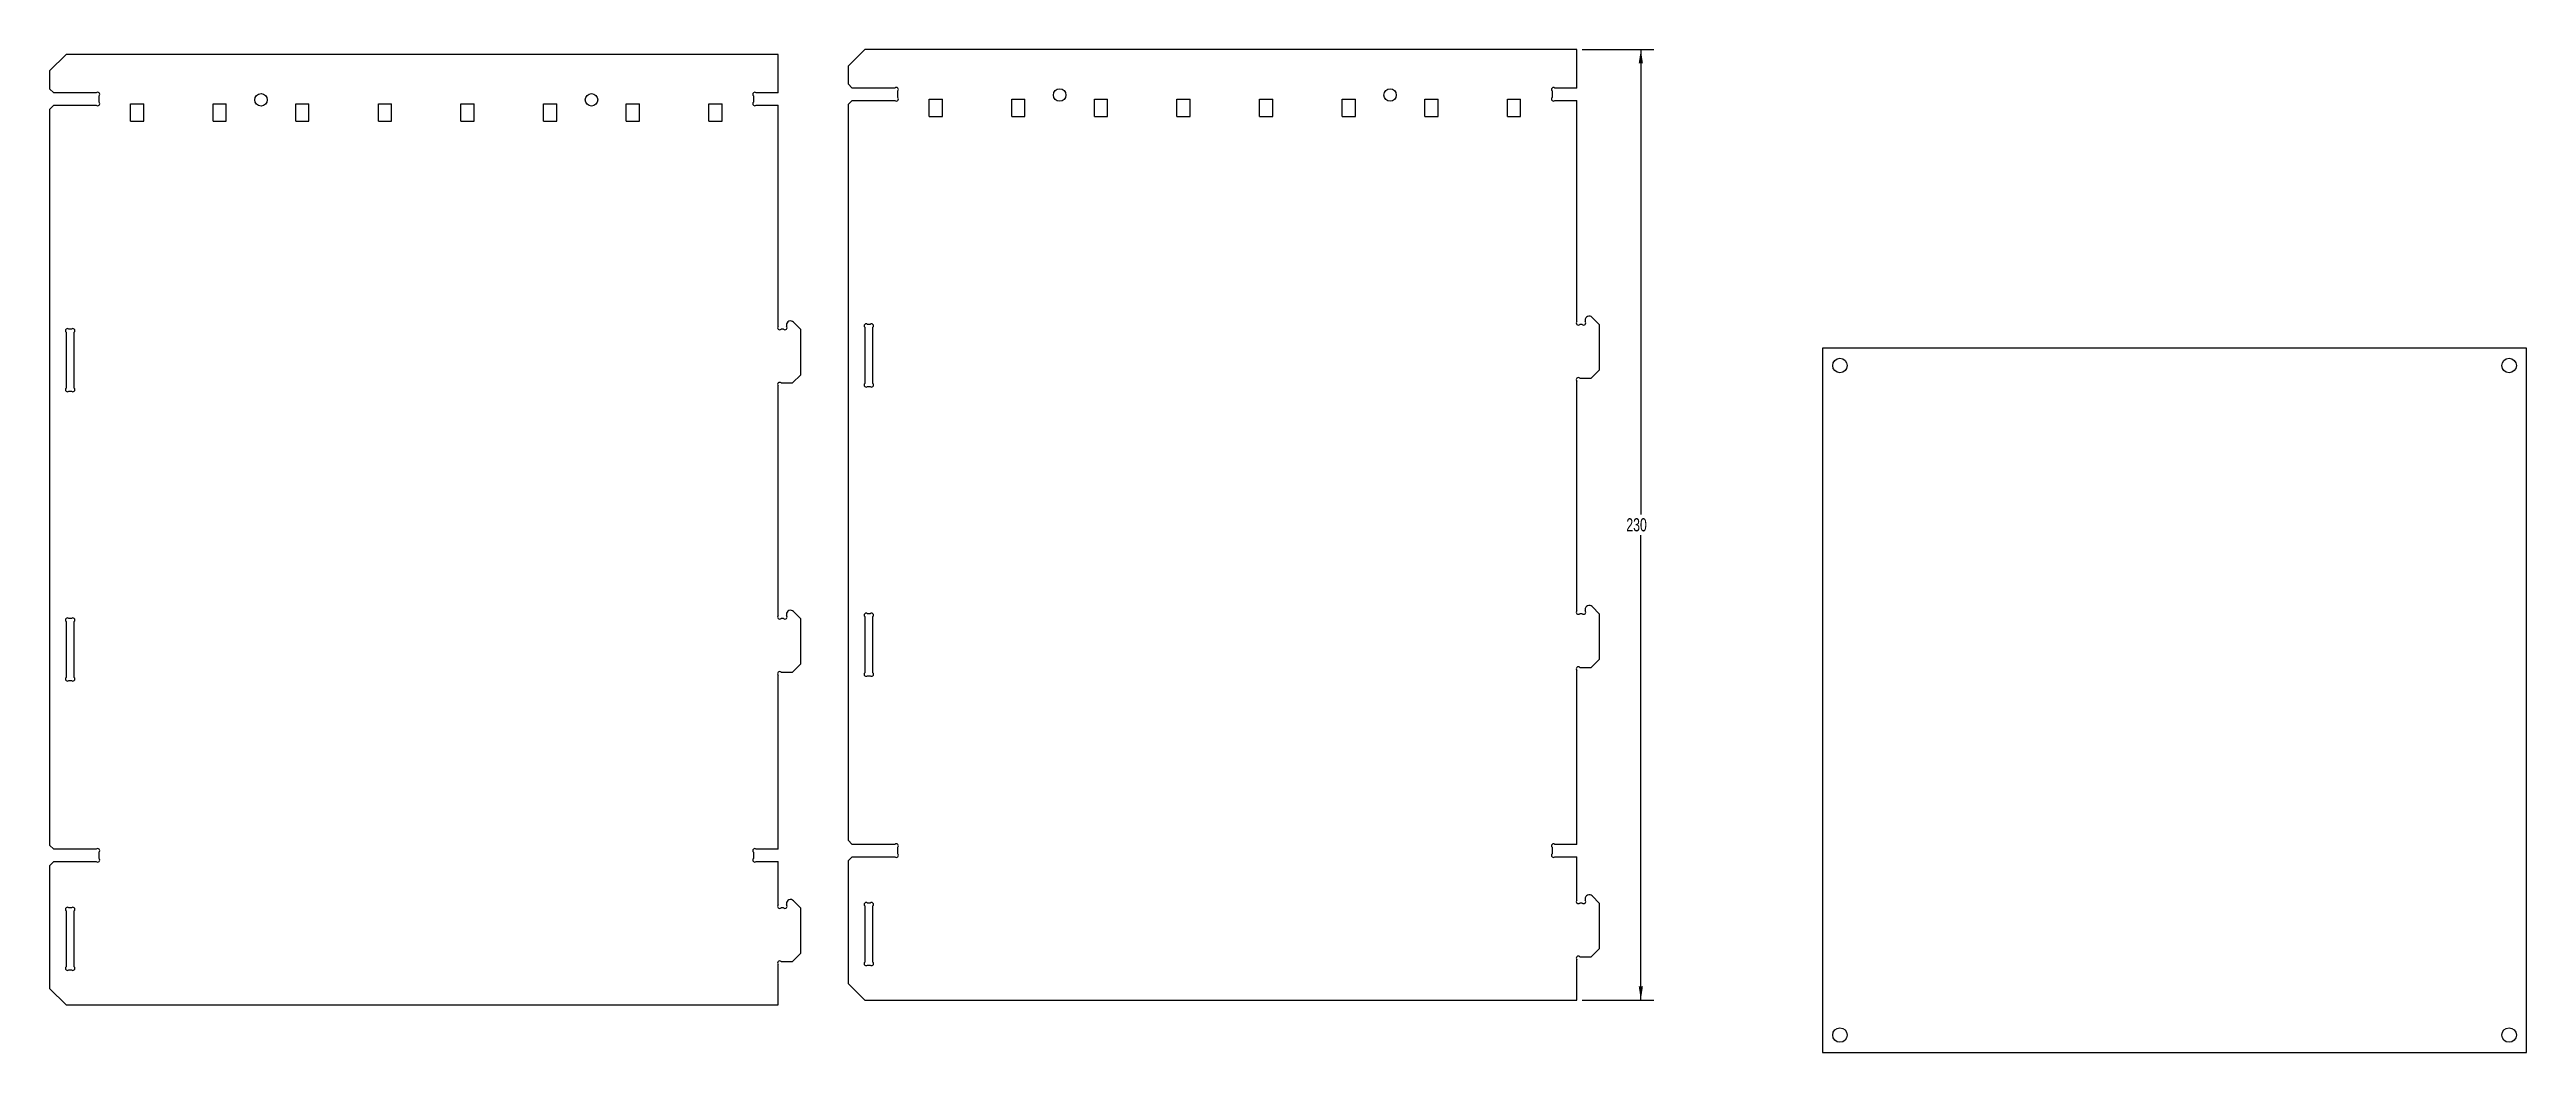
# Model space of a CAD drawing. Extents: x 32 to 632, y 296 to 539.
import ezdxf
from ezdxf.enums import TextEntityAlignment as Align

# ---------------------------------------------------------------- set-up
doc = ezdxf.new("R2010")
doc.units = 0
doc.layers.get('0').update_dxf_attribs({"linetype": 'CONTINUOUS'})
doc.dimstyles.new('SLDDIMSTYLE0', dxfattribs={"dimtxt": 3.175, "dimasz": 3.302, "dimexe": 0, "dimexo": 0.0625, "dimgap": 0.79375, "dimtad": 0, "dimtih": 1, "dimtoh": 1, "dimrnd": 1e-09, "dimzin": 12, "dimsah": 1, "dimcen": 0.09, "dimazin": 3, "dimtfac": 1, "dimtofl": 0, "dimtmove": 0, "dimatfit": 3})

# ---------------------------------------------------------------- blocks, each defined once
blk = doc.blocks.new('*D1')
at = {"color": 7, "linetype": 'CONTINUOUS'}
for p, q in [((403.44, 538.55), (420.85, 538.55)), ((417.67, 538.55), (417.67, 426.07)), ((417.67, 308.55), (417.67, 421.03)), ((403.44, 308.55), (420.85, 308.55))]:
    blk.add_line(p, q, dxfattribs=at)
for points in [[(417.67, 538.55), (417.17, 535.25), (418.18, 535.25)], [(417.67, 308.55), (418.18, 311.86), (417.17, 311.86)]]:
    blk.add_solid(points, dxfattribs=at)
at = {"color": 7, "linetype": 'CONTINUOUS', "width": 0.7}
blk.add_text('230', height=3.175, dxfattribs=at).set_placement((414.16, 421.03), align=Align.BOTTOM_LEFT)

msp = doc.modelspace()

# ---------------------------------------------------------------- linework, layer by layer
at = {"color": 7, "linetype": 'CONTINUOUS'}
for p, q in [((36.43, 537.391), (32.43, 533.391)), ((208.83, 537.391), (36.43, 537.391)), ((208.83, 528.091), (208.83, 537.391)), ((229.775, 538.554), (225.775, 534.554)), ((225.775, 534.554), (225.775, 530.254)), ((402.175, 538.554), (229.775, 538.554)), ((402.175, 529.254), (402.175, 538.554)), ((32.43, 533.391), (32.43, 529.091)), ((32.43, 529.091), (33.43, 528.091)), ((43.723, 528.091), (33.43, 528.091)), ((208.83, 528.091), (203.537, 528.091)), ((225.775, 530.254), (226.775, 529.254)), ((237.068, 529.254), (226.775, 529.254)), ((237.775, 526.961), (237.775, 528.546)), ((396.175, 528.546), (396.175, 526.961)), ((402.175, 529.254), (396.882, 529.254)), ((33.43, 525.091), (32.43, 524.091)), ((32.43, 524.091), (32.43, 346.091)), ((33.43, 525.091), (43.723, 525.091)), ((44.43, 525.798), (44.43, 527.384)), ((52.03, 525.391), (55.23, 525.391)), ((52.03, 521.191), (52.03, 525.391)), ((55.23, 521.191), (55.23, 525.391)), ((72.03, 525.391), (75.23, 525.391)), ((72.03, 521.191), (72.03, 525.391)), ((75.23, 521.191), (75.23, 525.391)), ((92.03, 525.391), (95.23, 525.391)), ((92.03, 521.191), (92.03, 525.391)), ((95.23, 521.191), (95.23, 525.391)), ((112.03, 525.391), (115.23, 525.391)), ((112.03, 521.191), (112.03, 525.391)), ((115.23, 521.191), (115.23, 525.391)), ((132.03, 525.391), (135.23, 525.391)), ((132.03, 521.191), (132.03, 525.391)), ((135.23, 521.191), (135.23, 525.391)), ((152.03, 525.391), (155.23, 525.391)), ((152.03, 521.191), (152.03, 525.391)), ((155.23, 521.191), (155.23, 525.391)), ((172.03, 525.391), (175.23, 525.391)), ((172.03, 521.191), (172.03, 525.391)), ((175.23, 521.191), (175.23, 525.391)), ((192.03, 525.391), (195.23, 525.391)), ((192.03, 521.191), (192.03, 525.391)), ((195.23, 521.191), (195.23, 525.391)), ((202.83, 527.384), (202.83, 525.798)), ((203.537, 525.091), (208.83, 525.091)), ((208.83, 471.598), (208.83, 525.091)), ((226.775, 526.254), (225.775, 525.254)), ((225.775, 525.254), (225.775, 347.254)), ((226.775, 526.254), (237.068, 526.254)), ((245.375, 526.554), (248.575, 526.554)), ((245.375, 522.354), (245.375, 526.554)), ((245.375, 522.354), (248.575, 522.354)), ((248.575, 522.354), (248.575, 526.554)), ((265.375, 526.554), (268.575, 526.554)), ((265.375, 522.354), (265.375, 526.554)), ((265.375, 522.354), (268.575, 522.354)), ((268.575, 522.354), (268.575, 526.554)), ((285.375, 526.554), (288.575, 526.554)), ((285.375, 522.354), (285.375, 526.554)), ((285.375, 522.354), (288.575, 522.354)), ((288.575, 522.354), (288.575, 526.554)), ((305.375, 526.554), (308.575, 526.554)), ((305.375, 522.354), (305.375, 526.554)), ((305.375, 522.354), (308.575, 522.354)), ((308.575, 522.354), (308.575, 526.554)), ((325.375, 526.554), (328.575, 526.554)), ((325.375, 522.354), (325.375, 526.554)), ((325.375, 522.354), (328.575, 522.354)), ((328.575, 522.354), (328.575, 526.554)), ((345.375, 526.554), (348.575, 526.554)), ((345.375, 522.354), (345.375, 526.554)), ((345.375, 522.354), (348.575, 522.354)), ((348.575, 522.354), (348.575, 526.554)), ((365.375, 526.554), (368.575, 526.554)), ((365.375, 522.354), (365.375, 526.554)), ((365.375, 522.354), (368.575, 522.354)), ((368.575, 522.354), (368.575, 526.554)), ((385.375, 526.554), (388.575, 526.554)), ((385.375, 522.354), (385.375, 526.554)), ((385.375, 522.354), (388.575, 522.354)), ((388.575, 522.354), (388.575, 526.554)), ((396.882, 526.254), (402.175, 526.254)), ((402.175, 472.761), (402.175, 526.254)), ((52.03, 521.191), (55.23, 521.191)), ((72.03, 521.191), (75.23, 521.191)), ((92.03, 521.191), (95.23, 521.191)), ((112.03, 521.191), (115.23, 521.191)), ((132.03, 521.191), (135.23, 521.191)), ((152.03, 521.191), (155.23, 521.191)), ((172.03, 521.191), (175.23, 521.191)), ((192.03, 521.191), (195.23, 521.191)), ((407.675, 471.968), (405.882, 473.761)), ((36.43, 470.184), (36.43, 456.598)), ((37.723, 470.891), (37.137, 470.891)), ((38.43, 456.598), (38.43, 470.184)), ((210.123, 470.891), (209.537, 470.891)), ((210.83, 471.891), (210.83, 471.598)), ((214.33, 470.806), (212.537, 472.598)), ((214.33, 459.891), (214.33, 470.806)), ((229.775, 471.346), (229.775, 457.761)), ((231.068, 472.054), (230.482, 472.054)), ((231.775, 457.761), (231.775, 471.346)), ((403.468, 472.054), (402.882, 472.054)), ((404.175, 473.054), (404.175, 472.761)), ((407.675, 461.054), (407.675, 471.968)), ((632.079, 466.303), (461.679, 466.303)), ((461.679, 466.303), (461.679, 295.903)), ((632.079, 295.903), (632.079, 466.303)), ((37.137, 455.891), (37.723, 455.891)), ((208.83, 401.598), (208.83, 457.184)), ((209.537, 457.891), (212.33, 457.891)), ((212.33, 457.891), (214.33, 459.891)), ((230.482, 457.054), (231.068, 457.054)), ((402.175, 402.761), (402.175, 458.346)), ((402.882, 459.054), (405.675, 459.054)), ((405.675, 459.054), (407.675, 461.054)), ((210.83, 401.891), (210.83, 401.598)), ((214.33, 400.806), (212.537, 402.598)), ((231.068, 402.054), (230.482, 402.054)), ((403.468, 402.054), (402.882, 402.054)), ((404.175, 403.054), (404.175, 402.761)), ((407.675, 401.968), (405.882, 403.761)), ((407.675, 391.054), (407.675, 401.968)), ((36.43, 400.184), (36.43, 386.598)), ((37.723, 400.891), (37.137, 400.891)), ((38.43, 386.598), (38.43, 400.184)), ((210.123, 400.891), (209.537, 400.891)), ((214.33, 389.891), (214.33, 400.806)), ((229.775, 401.346), (229.775, 387.761)), ((231.775, 387.761), (231.775, 401.346)), ((212.33, 387.891), (214.33, 389.891)), ((405.675, 389.054), (407.675, 391.054)), ((37.137, 385.891), (37.723, 385.891)), ((208.83, 345.091), (208.83, 387.184)), ((209.537, 387.891), (212.33, 387.891)), ((230.482, 387.054), (231.068, 387.054)), ((402.175, 346.254), (402.175, 388.346)), ((402.882, 389.054), (405.675, 389.054)), ((32.43, 346.091), (33.43, 345.091)), ((33.43, 342.091), (32.43, 341.091)), ((43.723, 345.091), (33.43, 345.091)), ((33.43, 342.091), (43.723, 342.091)), ((44.43, 342.798), (44.43, 344.384)), ((202.83, 344.384), (202.83, 342.798)), ((208.83, 345.091), (203.537, 345.091)), ((203.537, 342.091), (208.83, 342.091)), ((208.83, 331.598), (208.83, 342.091)), ((225.775, 347.254), (226.775, 346.254)), ((226.775, 343.254), (225.775, 342.254)), ((225.775, 342.254), (225.775, 312.554)), ((237.068, 346.254), (226.775, 346.254)), ((226.775, 343.254), (237.068, 343.254)), ((237.775, 343.961), (237.775, 345.546)), ((396.175, 345.546), (396.175, 343.961)), ((402.175, 346.254), (396.882, 346.254)), ((396.882, 343.254), (402.175, 343.254)), ((402.175, 332.761), (402.175, 343.254)), ((32.43, 341.091), (32.43, 311.391)), ((36.43, 330.184), (36.43, 316.598)), ((37.723, 330.891), (37.137, 330.891)), ((38.43, 316.598), (38.43, 330.184)), ((210.123, 330.891), (209.537, 330.891)), ((210.83, 331.891), (210.83, 331.598)), ((214.33, 330.806), (212.537, 332.598)), ((214.33, 319.891), (214.33, 330.806)), ((229.775, 331.346), (229.775, 317.761)), ((231.068, 332.054), (230.482, 332.054)), ((231.775, 317.761), (231.775, 331.346)), ((403.468, 332.054), (402.882, 332.054)), ((404.175, 333.054), (404.175, 332.761)), ((407.675, 331.968), (405.882, 333.761)), ((407.675, 321.054), (407.675, 331.968)), ((209.537, 317.891), (212.33, 317.891)), ((212.33, 317.891), (214.33, 319.891)), ((402.175, 308.554), (402.175, 318.346)), ((402.882, 319.054), (405.675, 319.054)), ((405.675, 319.054), (407.675, 321.054)), ((37.137, 315.891), (37.723, 315.891)), ((208.83, 307.391), (208.83, 317.184)), ((225.775, 312.554), (229.775, 308.554)), ((230.482, 317.054), (231.068, 317.054)), ((32.43, 311.391), (36.43, 307.391)), ((36.43, 307.391), (208.83, 307.391)), ((229.775, 308.554), (402.175, 308.554)), ((461.679, 295.903), (632.079, 295.903))]:
    msp.add_line(p, q, dxfattribs=at)
for centre, radius in [((83.63, 526.391), 1.5), ((163.63, 526.391), 1.5), ((276.975, 527.554), 1.5), ((356.975, 527.554), 1.5), ((465.879, 462.103), 1.75), ((627.879, 462.103), 1.75), ((465.879, 300.103), 1.75), ((627.879, 300.103), 1.75)]:
    msp.add_circle(centre, radius, dxfattribs=at)
for centre, radius, start, end in [((44.077, 527.738), 0.5, 315, 135), ((203.184, 527.738), 0.5, 45, 225), ((237.421, 528.9), 0.5, 315, 135), ((396.529, 528.9), 0.5, 45, 225), ((44.077, 525.445), 0.5, 225, 45), ((203.184, 525.445), 0.5, 135, 315), ((237.421, 526.607), 0.5, 225, 45), ((396.529, 526.607), 0.5, 135, 315), ((405.175, 473.054), 1, 45, 180), ((36.784, 470.538), 0.5, 45, 225), ((38.077, 470.538), 0.5, 315, 135), ((209.184, 471.245), 0.5, 135, 315), ((210.477, 471.245), 0.5, 225, 45), ((211.83, 471.891), 1, 45, 180), ((230.129, 471.7), 0.5, 45, 225), ((231.421, 471.7), 0.5, 315, 135), ((402.529, 472.407), 0.5, 135, 315), ((403.821, 472.407), 0.5, 225, 45), ((36.784, 456.245), 0.5, 135, 315), ((38.077, 456.245), 0.5, 225, 45), ((209.184, 457.538), 0.5, 45, 225), ((230.129, 457.407), 0.5, 135, 315), ((231.421, 457.407), 0.5, 225, 45), ((402.529, 458.7), 0.5, 45, 225), ((211.83, 401.891), 1, 45, 180), ((230.129, 401.7), 0.5, 45, 225), ((231.421, 401.7), 0.5, 315, 135), ((402.529, 402.407), 0.5, 135, 315), ((403.821, 402.407), 0.5, 225, 45), ((405.175, 403.054), 1, 45, 180), ((36.784, 400.538), 0.5, 45, 225), ((38.077, 400.538), 0.5, 315, 135), ((209.184, 401.245), 0.5, 135, 315), ((210.477, 401.245), 0.5, 225, 45), ((36.784, 386.245), 0.5, 135, 315), ((38.077, 386.245), 0.5, 225, 45), ((209.184, 387.538), 0.5, 45, 225), ((230.129, 387.407), 0.5, 135, 315), ((231.421, 387.407), 0.5, 225, 45), ((402.529, 388.7), 0.5, 45, 225), ((44.077, 344.738), 0.5, 315, 135), ((44.077, 342.445), 0.5, 225, 45), ((203.184, 344.738), 0.5, 45, 225), ((203.184, 342.445), 0.5, 135, 315), ((237.421, 345.9), 0.5, 315, 135), ((237.421, 343.607), 0.5, 225, 45), ((396.529, 345.9), 0.5, 45, 225), ((396.529, 343.607), 0.5, 135, 315), ((36.784, 330.538), 0.5, 45, 225), ((38.077, 330.538), 0.5, 315, 135), ((209.184, 331.245), 0.5, 135, 315), ((210.477, 331.245), 0.5, 225, 45), ((211.83, 331.891), 1, 45, 180), ((230.129, 331.7), 0.5, 45, 225), ((231.421, 331.7), 0.5, 315, 135), ((402.529, 332.407), 0.5, 135, 315), ((403.821, 332.407), 0.5, 225, 45), ((405.175, 333.054), 1, 45, 180), ((209.184, 317.538), 0.5, 45, 225), ((402.529, 318.7), 0.5, 45, 225), ((36.784, 316.245), 0.5, 135, 315), ((38.077, 316.245), 0.5, 225, 45), ((230.129, 317.407), 0.5, 135, 315), ((231.421, 317.407), 0.5, 225, 45)]:
    msp.add_arc(centre, radius, start, end, dxfattribs=at)

# ---------------------------------------------------------------- dimensions: what is measured, and where the dimension line sits
dim = msp.add_linear_dim(base=(417.675, 538.554), p1=(402.175, 308.554), p2=(402.175, 538.554), angle=90, dimstyle='SLDDIMSTYLE0', dxfattribs=at)
dim.commit()
dim.dimension.update_dxf_attribs({"geometry": '*D1', "text_midpoint": (417.675, 423.554), "dimtype": 160})

doc.saveas('drawing.dxf')
